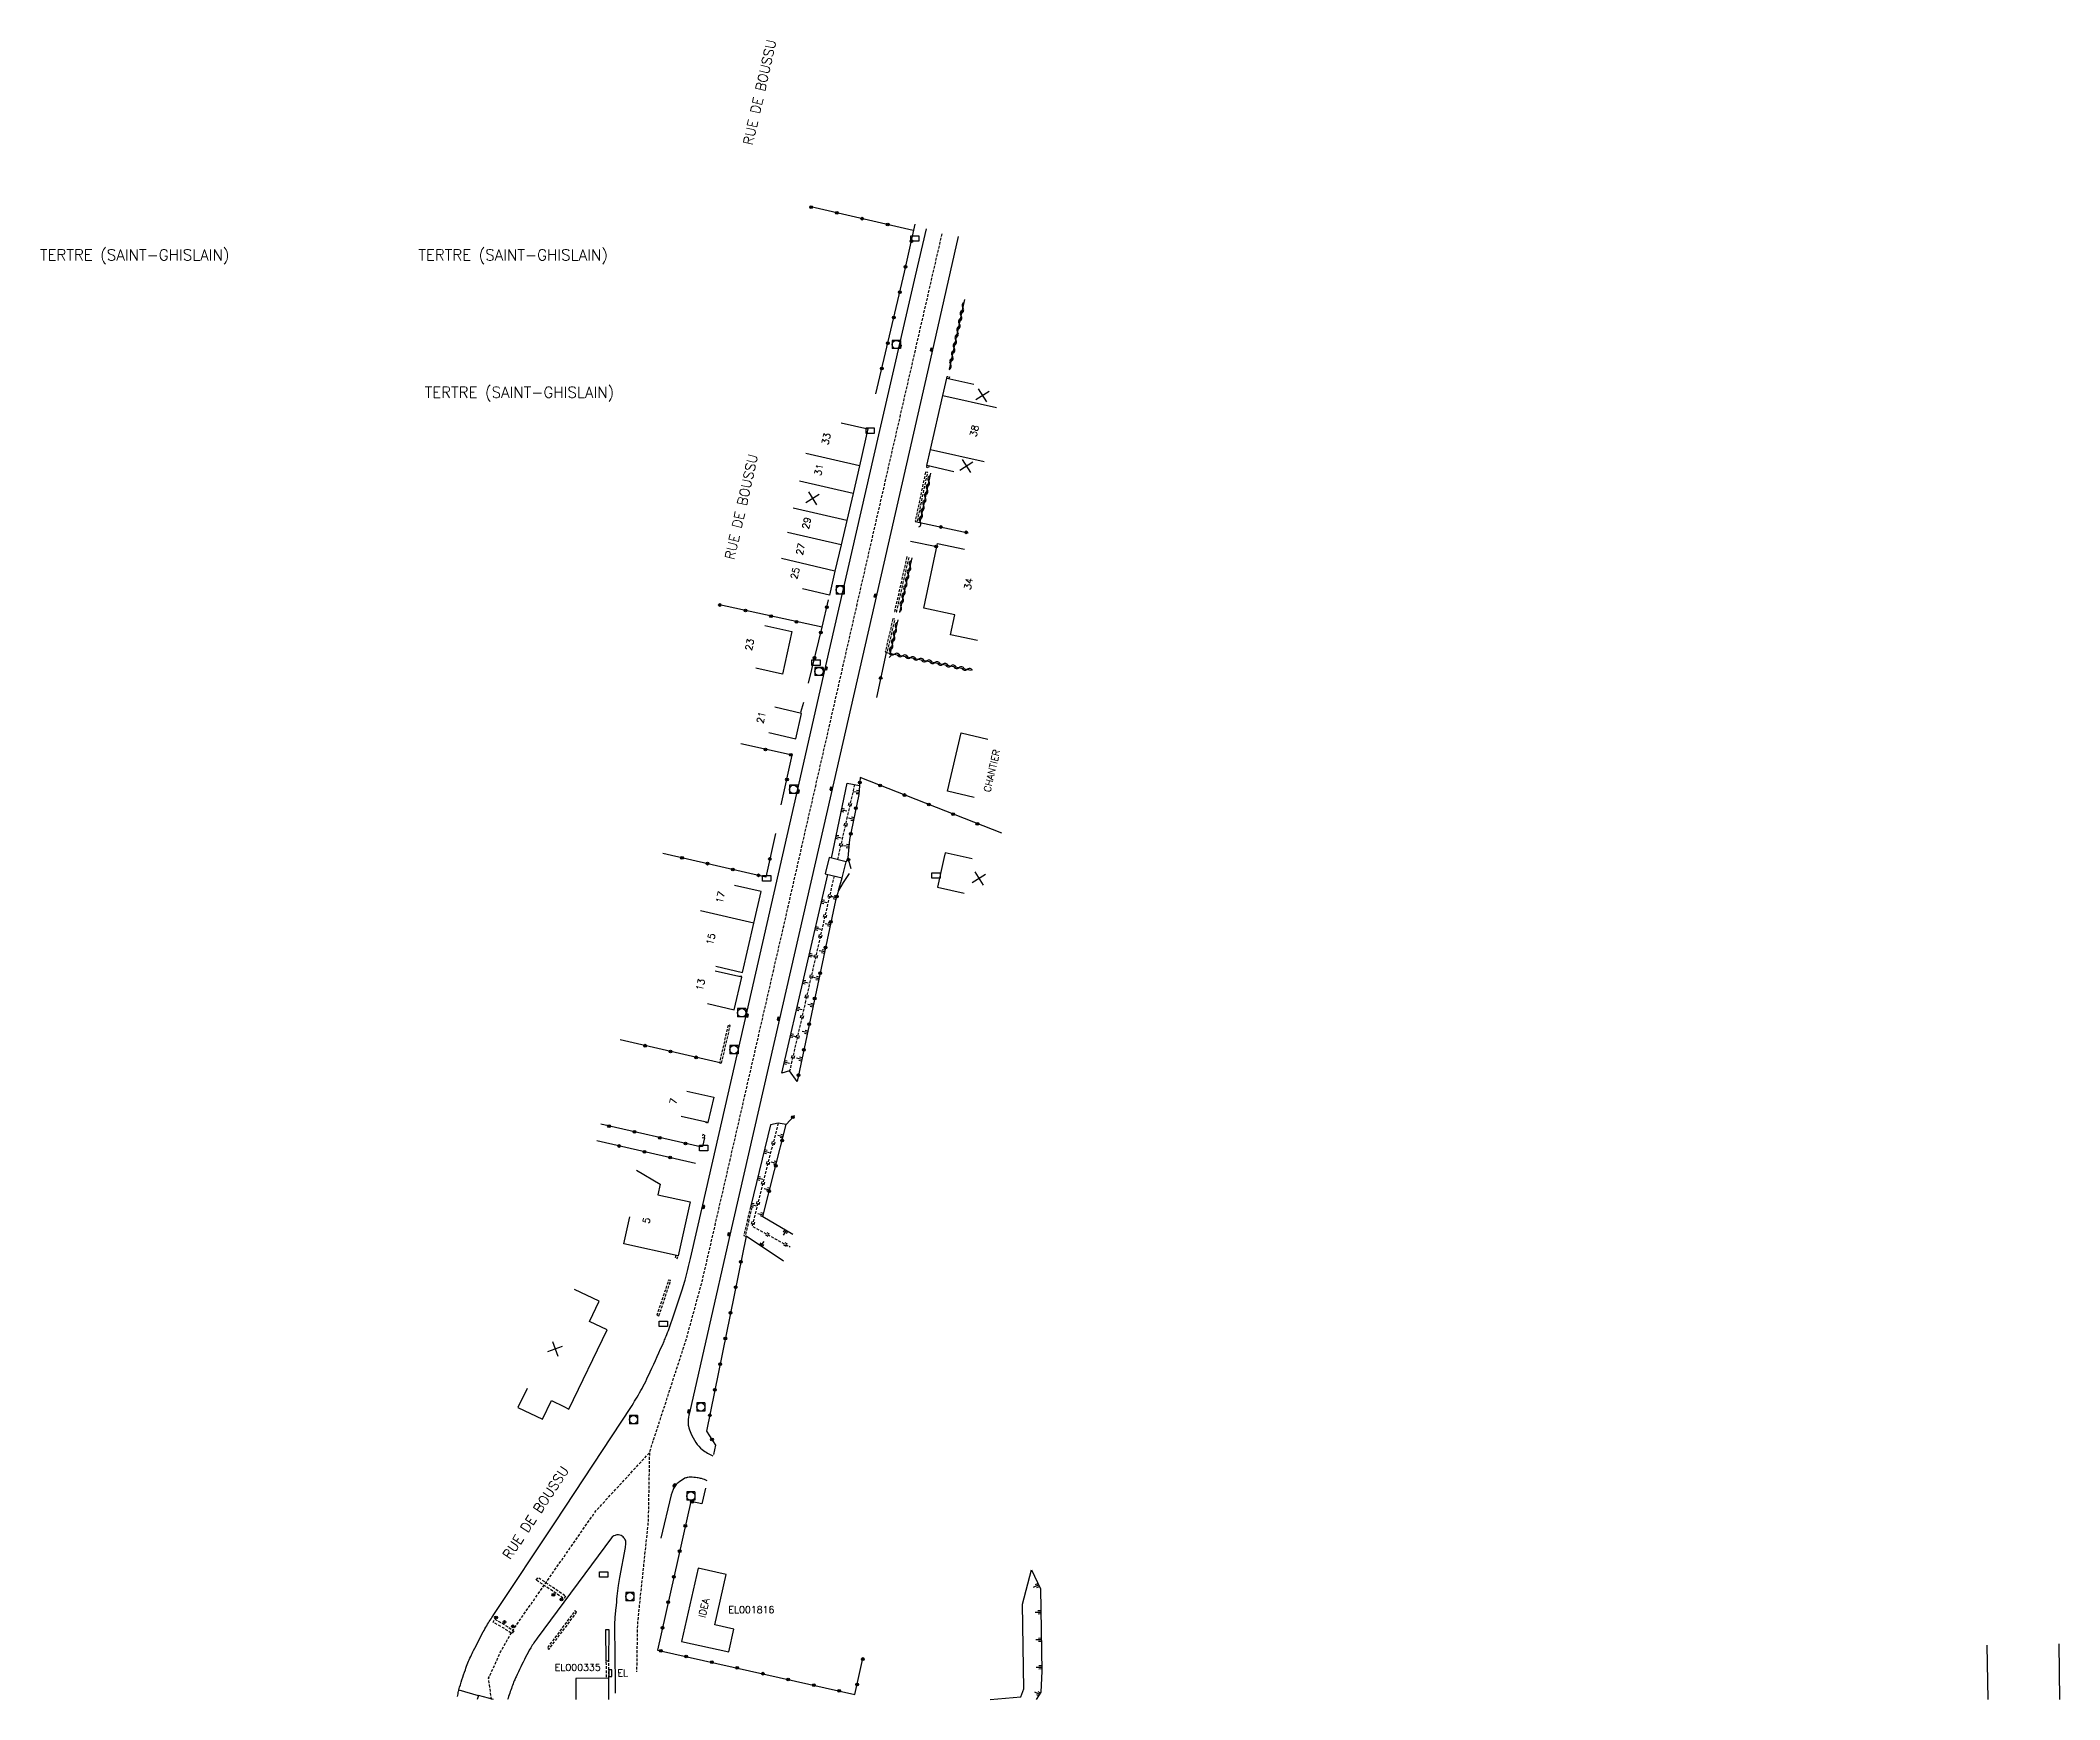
# Model space of a CAD drawing. Header units: millimetres. Extents: x 108000 to 108982, y 127000 to 128000.
# Drawn here: x 108446.3 to 108813.3, y 127000 to 127301.6 of the extents above; entities that cross this region are included whole.
import ezdxf
from ezdxf.enums import TextEntityAlignment as Align

# ---------------------------------------------------------------- set-up
doc = ezdxf.new("R2010")
doc.units = ezdxf.units.MM
doc.linetypes.add('DASHED', pattern=[0.75, 0.5, -0.25])
doc.layers.get('0').update_dxf_attribs({"linetype": 'CONTINUOUS'})
for name, color, linetype in [('W0001', 6, 'DASHED'), ('W0008', 7, 'CONTINUOUS'), ('W0100', 7, 'CONTINUOUS'), ('W0112', 1, 'DASHED'), ('W0120', 7, 'CONTINUOUS'), ('W0211', 2, 'CONTINUOUS'), ('W0220', 5, 'DASHED'), ('W0310', 3, 'CONTINUOUS'), ('W0322', 7, 'CONTINUOUS'), ('W0400', 7, 'CONTINUOUS'), ('W0420', 7, 'CONTINUOUS'), ('W0980', 7, 'CONTINUOUS'), ('W0984', 7, 'CONTINUOUS'), ('W0989', 7, 'CONTINUOUS'), ('W0991', 7, 'CONTINUOUS'), ('W1102', 7, 'CONTINUOUS'), ('W1471', 7, 'CONTINUOUS')]:
    doc.layers.add(name, color=color, linetype=linetype)
doc.styles.get("Standard").update_dxf_attribs({"font": 'romans.shx', "width": 0.85})

# ---------------------------------------------------------------- blocks, each defined once
blk = doc.blocks.new('T400')
for p, q in [((-0.15, 0.3), (0.15, 0.3)), ((-0.15, -0.25), (-0.15, 0.3)), ((-0.15, 0.15), (0.15, 0.15)), ((-0.15, 0), (0.15, 0)), ((0.15, 0.3), (0.15, -0.25)), ((-0.15, -0.15), (0.15, -0.15)), ((-0.15, -0.25), (-0.15, -0.3)), ((-0.15, -0.3), (0.15, -0.3)), ((0.15, -0.3), (0.15, -0.25))]:
    blk.add_line(p, q)
blk = doc.blocks.new('T420')
for p, q in [((0.75, 0.75), (-0.75, 0.75)), ((-0.75, 0.75), (-0.75, -0.75)), ((0.75, 0.75), (0.75, -0.75)), ((0.75, -0.75), (-0.75, -0.75))]:
    blk.add_line(p, q)
blk.add_ellipse((0, 0), major_axis=(-0.53, 0.53), ratio=1, start_param=3.926991, end_param=10.210176)
blk = doc.blocks.new('t322o')
at = {"color": 0, "linetype": 'Continuous'}
for radius in [0.25, 0.15]:
    blk.add_circle((0, 0), radius, dxfattribs=at)
blk = doc.blocks.new('t211o')
at = {"color": 0, "linetype": 'Continuous'}
for p, q in [((-0.29, 0.5), (-0.29, 0)), ((0, 1), (0, 0)), ((0.29, 0.5), (0.29, 0))]:
    blk.add_line(p, q, dxfattribs=at)
blk = doc.blocks.new('t991o')
at = {"color": 0, "linetype": 'Continuous'}
for p, q in [((-1, 1), (1, -1)), ((-1, -1), (1, 1))]:
    blk.add_line(p, q, dxfattribs=at)
blk = doc.blocks.new('t310o')
at = {"color": 0, "linetype": 'Continuous'}
for centre, start, end in [((-0.5, 0.38), 216.8699, 323.1304), ((0.5, -0.37), 36.8699, 143.1303)]:
    blk.add_arc(centre, 0.625, start, end, dxfattribs=at)
blk = doc.blocks.new('t220o')
at = {"color": 0, "linetype": 'Continuous'}
for p, q in [((-0.25, 0.25), (0.25, 0.25)), ((-0.25, -0.25), (0.25, -0.25))]:
    blk.add_line(p, q, dxfattribs=at)
blk = doc.blocks.new('T1471')
at = {"color": 0, "linetype": 'Continuous', "flags": 128}
blk.add_lwpolyline([(-0.75, -0.5), (-0.75, 0.5), (0.75, 0.5), (0.75, -0.5), (-0.75, -0.5)], dxfattribs=at)

msp = doc.modelspace()

# ---------------------------------------------------------------- linework, layer by layer
at = {"layer": 'W0001', "flags": 128}
for points in [[(108528.24, 127000), (108528.26, 127000.1), (108527.74, 127003.88), (108529.91, 127008.66), (108532.32, 127012.88), (108547.25, 127034.32), (108556.96, 127044.87), (108560.26, 127055), (108563.71, 127065.66), (108566.57, 127076.08), (108571.19, 127096.17), (108581.37, 127140.6), (108596.56, 127207.16), (108610.21, 127266.69)], [(108556.96, 127044.87), (108556.74, 127032.45), (108554.78, 127013.92), (108554.63, 127005.08)]]:
    msp.add_lwpolyline(points, dxfattribs=at)
at = {"layer": 'W0008', "flags": 128}
for points in [[(108522.11, 127000.59, -0.006106), (108522.28, 127001.53, -0.02293), (108522.34, 127001.78, -0.015648), (108523.51, 127005.44, -0.023041), (108524.49, 127007.86, -0.009257), (108525.02, 127008.95, -0.002963), (108526.75, 127012.3, -0.017054), (108527.39, 127013.44, -0.009278), (108528.67, 127015.45), (108539.89, 127032.32), (108553.57, 127053.12, 0.019933), (108555.4, 127056.17, 0.018594), (108557.11, 127059.59, 0.001578), (108559.63, 127065.16, 0.009962), (108560.01, 127066.05, 0.012159), (108560.53, 127067.45, 0.002373), (108562.99, 127074.68, 0.016741), (108563.46, 127076.27, 0.006892), (108564.43, 127080.18), (108566.7, 127089.96), (108574.74, 127125.15), (108584.07, 127166.05), (108589.02, 127187.94), (108598.68, 127229.96), (108605.3, 127258.83), (108607.3, 127267.4)], [(108613.11, 127265.99), (108608.27, 127244.86), (108598.29, 127201.04), (108589.98, 127164.7), (108580.44, 127122.95), (108571.38, 127083.67), (108564.24, 127052.13, 0.037379), (108563.99, 127050.51, 0.077307), (108564.06, 127049.72, 0.047421), (108564.5, 127048.44, 0.033276), (108565.4, 127046.75, 0.08661), (108566.56, 127045.46, 0.065969), (108568.52, 127044.3)], [(108567.47, 127039.8, 0.032464), (108566.45, 127040.17, 0.042351), (108565.63, 127040.34, 0.01854), (108564.44, 127040.43, 0.045245), (108563.95, 127040.41, 0.086453), (108563.43, 127040.24, 0.036816), (108562.33, 127039.55, 0.070383), (108561.72, 127038.95, 0.06719), (108561.27, 127038.17), (108560.89, 127037.24), (108559.06, 127029.37)], [(108550.82, 127001.15), (108550.72, 127009.92, -0.000534), (108550.68, 127014.06, -0.0241), (108550.69, 127014.15, -0.001133), (108550.91, 127016.65, -0.001293), (108551.12, 127018.83, -0.009308), (108551.34, 127020.76, -0.012236), (108551.58, 127022.21), (108552.59, 127027.66, 0.044084), (108552.68, 127028.62, 0.114219), (108552.6, 127028.99, 0.070076), (108552.2, 127029.58, 0.112511), (108551.84, 127029.84, 0.093309), (108551.33, 127029.95, 0.078104), (108550.72, 127029.86, 0.074819), (108550.33, 127029.68, 0.086868), (108550.06, 127029.43), (108536.57, 127011.18, 0.021641), (108535.39, 127009.43, 0.023604), (108534.45, 127007.72, 0.002767), (108532.73, 127004.15, 0.013652), (108532.4, 127003.42, 0.011374), (108531.98, 127002.32, 0.003843), (108531.17, 127000)]]:
    msp.add_lwpolyline(points, format="xyb", dxfattribs=at)
msp.add_lwpolyline([(108589.66, 127153.08), (108588.93, 127150.13), (108591.97, 127149.37), (108592.7, 127152.32)], close=True, dxfattribs=at)
for points in [[(108549.58, 127007), (108549.65, 127012.67), (108548.98, 127012.69), (108549.07, 127006.93)], [(108522.34, 127001.78), (108525.85, 127000.77)], [(108528.63, 127000), (108525.89, 127000.77), (108525.68, 127000)]]:
    msp.add_lwpolyline(points, dxfattribs=at)
at = {"layer": 'W0100', "flags": 128}
for points in [[(108612.27, 127223.23), (108607.39, 127224.33), (108608.06, 127227.28), (108610.31, 127237.11), (108611.02, 127240.23), (108615.9, 127239.12)], [(108591.81, 127232.11), (108596.68, 127231), (108595.15, 127224.29), (108593.98, 127219.28), (108592.85, 127214.34), (108591.81, 127209.92), (108590.69, 127205.17), (108589.67, 127200.77), (108584.8, 127201.91)], [(108616.58, 127192.56), (108611.69, 127193.59), (108612.45, 127197.24), (108606.87, 127198.41), (108609.35, 127210.17), (108614.24, 127209.15)], [(108577.97, 127195.25), (108582.86, 127194.19), (108581.16, 127186.43), (108576.28, 127187.5)], [(108578.69, 127175.81), (108583.56, 127174.69), (108584.61, 127179.29), (108579.74, 127180.4)], [(108616.01, 127164.02), (108611.14, 127165.16), (108613.62, 127175.74), (108618.49, 127174.6)], [(108615.61, 127152.85), (108610.73, 127153.95), (108610.5, 127152.92), (108609.32, 127147.7), (108614.19, 127146.59)], [(108569.03, 127133.33), (108573.9, 127132.2), (108575.97, 127141.16), (108577.3, 127146.91), (108572.43, 127148.03)], [(108567.51, 127126.57), (108572.37, 127125.41), (108573.77, 127131.31), (108568.9, 127132.46)], [(108563.78, 127110.64), (108568.65, 127109.53), (108567.59, 127104.92), (108562.72, 127106.03)], [(108554.64, 127096.25), (108558.94, 127093.69), (108558.51, 127091.77), (108564.37, 127090.47), (108562.19, 127080.67), (108552.33, 127082.87), (108553.41, 127087.75)], [(108534.76, 127056.54), (108533.06, 127053.1), (108537.51, 127050.98), (108539.17, 127054.36), (108541.4, 127053.26), (108542.35, 127052.8), (108549.27, 127067.25), (108546.09, 127068.77), (108547.84, 127072.42), (108543.33, 127074.58)], [(108549.62, 127000), (108549.61, 127003.88), (108543.6, 127003.82), (108543.62, 127000)]]:
    msp.add_lwpolyline(points, dxfattribs=at)
for points in [[(108570.92, 127022.74), (108565.83, 127023.87), (108562.82, 127010.57), (108571.37, 127008.7), (108572.31, 127012.79), (108568.85, 127013.57)], [(108550.16, 127004.2), (108550.14, 127005.41), (108549.6, 127005.4), (108549.62, 127004.19)]]:
    msp.add_lwpolyline(points, close=True, dxfattribs=at)
at = {"layer": 'W0112', "flags": 128}
for points in [[(108611.02, 127240.23), (108611.08, 127240.55), (108611.48, 127240.48), (108611.41, 127240.15)], [(108607.39, 127224.33), (108607.33, 127224.03), (108607.72, 127223.95), (108607.78, 127224.25)], [(108573.72, 127131.32), (108573.74, 127131.48), (108573.34, 127131.52), (108573.33, 127131.41)], [(108567.59, 127104.92), (108567.55, 127104.79), (108567.17, 127104.92), (108567.2, 127105.01)], [(108561.76, 127080.77), (108561.63, 127080.31), (108562.01, 127080.2), (108562.15, 127080.68)], [(108549.61, 127003.88), (108549.6, 127005.41), (108549.58, 127007), (108549.24, 127006.99), (108549.07, 127006.93), (108549.1, 127003.87)]]:
    msp.add_lwpolyline(points, dxfattribs=at)
for points in [[(108607.15, 127223.15), (108605.26, 127214.16), (108605.65, 127214.08), (108607.54, 127223.07)], [(108603.76, 127207.75), (108601.51, 127197.83), (108601.9, 127197.74), (108604.15, 127207.66)], [(108601.21, 127196.5), (108599.83, 127190.5), (108600.22, 127190.41), (108601.6, 127196.41)], [(108570.08, 127115.7), (108571.66, 127122.56), (108571.27, 127122.65), (108569.69, 127115.79)], [(108566.96, 127102.11), (108567.08, 127102.66), (108566.68, 127102.74), (108566.57, 127102.19)], [(108575.32, 127089.59), (108574.12, 127084.36), (108574.44, 127084.28), (108575.64, 127089.52)], [(108558.68, 127069.76), (108560.68, 127075.68), (108560.81, 127076.17), (108560.43, 127076.28), (108560.29, 127075.8), (108558.3, 127069.89)], [(108536.41, 127021.71), (108536.73, 127022.23), (108541.77, 127018.85), (108541.44, 127018.35), (108536.91, 127021.38)], [(108543.74, 127015.87), (108543.43, 127016.14), (108538.38, 127009.37), (108538.69, 127009.13)], [(108532.32, 127012.51), (108531.98, 127012.01), (108530.28, 127013.12), (108528.54, 127014.1), (108528.84, 127014.63), (108530.59, 127013.63), (108531.81, 127012.83)]]:
    msp.add_lwpolyline(points, close=True, dxfattribs=at)
at = {"layer": 'W0120', "flags": 128}
for points in [[(108800.27, 127000), (108800.12, 127009.93)], [(108813.11, 127010.12), (108813.27, 127000)]]:
    msp.add_lwpolyline(points, dxfattribs=at)
at = {"layer": 'W0211', "flags": 128}
for points in [[(108590.05, 127152.99), (108592.91, 127166.62), (108595.16, 127166.2)], [(108593.04, 127153.01), (108592.7, 127152.32)], [(108583.8, 127112.37), (108582.45, 127114.31), (108581.02, 127113.9), (108589.4, 127150.02)], [(108591.33, 127147.07), (108591.97, 127149.37)], [(108581.84, 127104.58), (108580.35, 127104.82), (108579, 127104.51), (108575.39, 127089.74)], [(108577.58, 127087.86), (108583.03, 127084.59)], [(108581.33, 127079.7), (108574.52, 127084.26), (108574.52, 127084.26)], [(108618.91, 127000), (108624.46, 127000.53), (108625.01, 127001.95), (108624.77, 127017.33), (108626.42, 127023.58), (108628.03, 127020.15), (108628.26, 127005.15), (108628.08, 127001.34), (108627.28, 127000)]]:
    msp.add_lwpolyline(points, dxfattribs=at)
at = {"layer": 'W0220', "flags": 128}
for points in [[(108594.25, 127166.37), (108591.14, 127152.71)], [(108590.52, 127149.74), (108582.45, 127114.31)], [(108580.35, 127104.82), (108575.61, 127086.1), (108582.55, 127082.3)]]:
    msp.add_lwpolyline(points, dxfattribs=at)
at = {"layer": 'W0310', "flags": 128}
for points in [[(108614.25, 127254.52), (108611.47, 127241.85)], [(108608.03, 127222.96), (108606.12, 127214.06)], [(108604.64, 127207.55), (108602.39, 127197.63)], [(108602.09, 127196.3), (108600.7, 127190.3)], [(108600.02, 127190.37), (108615.44, 127187.13)]]:
    msp.add_lwpolyline(points, dxfattribs=at)
at = {"layer": 'W0322', "flags": 128}
for points in [[(108604.9, 127267.11), (108586.28, 127271.36)], [(108598.14, 127237.37), (108603.3, 127259.49), (108605.28, 127268.21)], [(108605.26, 127214.16), (108614.87, 127212.14)], [(108604.41, 127210.62), (108609.23, 127209.61)], [(108588.34, 127194.95), (108569.71, 127199.01)], [(108585.85, 127184.77), (108588.34, 127194.95), (108589.52, 127199.93)], [(108600.02, 127190.37), (108598.21, 127182.2)], [(108584.51, 127179.51), (108585.02, 127181.36)], [(108580.94, 127162.65), (108582.94, 127171.68), (108573.56, 127173.73)], [(108620.99, 127157.49), (108595.29, 127167.62), (108595, 127164.53), (108593.35, 127156.36), (108593.04, 127153.01), (108593.56, 127151.12)], [(108579.91, 127157.45), (108578.12, 127149.54), (108559.4, 127153.85)], [(108593.25, 127150.17), (108592.2, 127148.56), (108591.33, 127147.07), (108590.79, 127145.3), (108583.8, 127112.37)], [(108570.08, 127115.7), (108551.63, 127119.92)], [(108566.96, 127102.11), (108566.61, 127100.58), (108566.23, 127100.47), (108548.13, 127104.61)], [(108577.58, 127087.86), (108581.84, 127104.58), (108583.33, 127106.22)], [(108565.35, 127097.48), (108547.43, 127101.57)], [(108574.52, 127084.26), (108567.35, 127048.81), (108569, 127046.24), (108568.6, 127044.56)], [(108567.14, 127038.43), (108566.5, 127035.59), (108564.48, 127036.02), (108558.44, 127009.01), (108594.3, 127000.95), (108595.78, 127007.49)]]:
    msp.add_lwpolyline(points, dxfattribs=at)
at = {"layer": 'W1102', "flags": 128}
for points in [[(108610.31, 127237.11), (108620.06, 127234.89)], [(108595.15, 127224.29), (108585.41, 127226.55)], [(108608.06, 127227.28), (108617.81, 127225.07)], [(108593.98, 127219.28), (108584.24, 127221.53)], [(108592.85, 127214.34), (108583.1, 127216.59)], [(108591.81, 127209.92), (108582.08, 127212.2)], [(108590.69, 127205.17), (108580.96, 127207.47)], [(108575.97, 127141.16), (108566.23, 127143.42)]]:
    msp.add_lwpolyline(points, dxfattribs=at)

# ---------------------------------------------------------------- block references
at = {"layer": 'W0211'}
for p, rotation in [((108591.88, 127161.73), 258.173116786254), ((108595.05, 127164.99), 84.64782519729141), ((108594.1, 127160.08), 78.52950746039845), ((108590.86, 127156.84), 258.173116786254), ((108593.24, 127155.16), 84.85998303303302), ((108588.26, 127145.09), 256.9298582614556), ((108590.94, 127145.78), 73.04475976407159), ((108587.13, 127140.22), 256.9298582614556), ((108589.86, 127140.9), 78.01663849351507), ((108588.82, 127136.01), 78.01663849351507), ((108586, 127135.35), 256.9298582614556), ((108584.86, 127130.48), 256.9298582614556), ((108587.78, 127131.11), 78.01663849351507), ((108583.73, 127125.61), 256.9298582614556), ((108586.74, 127126.22), 78.01663849351507), ((108585.71, 127121.33), 78.01663849351507), ((108582.6, 127120.74), 256.9298582614556), ((108581.47, 127115.87), 256.9298582614556), ((108584.67, 127116.44), 78.01663849351507), ((108577.81, 127099.65), 256.2728129978025), ((108581.29, 127102.39), 75.67644729958664), ((108580.05, 127097.55), 75.67644729958664), ((108576.63, 127094.8), 256.2728129978025), ((108578.81, 127092.7), 75.67644729958664), ((108575.44, 127089.94), 256.2728129978025), ((108577.65, 127088.14), 75.67644729958664), ((108581.86, 127085.29), 149.0936282097926), ((108577.18, 127082.48), 326.1141023280891), ((108627.7, 127020.85), 115.0982678055837), ((108628.09, 127015.92), 90.89231536025736), ((108628.17, 127010.92), 90.89231536025736), ((108628.25, 127005.92), 90.89231536025736), ((108627.87, 127000.99), 65.82895872151484)]:
    msp.add_blockref('t211o', p, dxfattribs=dict(at, rotation=rotation))
at = {"layer": 'W0220'}
for p, rotation in [((108593.41, 127162.72), 257.1830258776116), ((108592.58, 127159.06), 257.1830258776116), ((108591.75, 127155.4), 257.1830258776116), ((108589.68, 127146.08), 257.1812092974399), ((108588.85, 127142.42), 257.1812092974399), ((108588.02, 127138.77), 257.1812092974399), ((108587.19, 127135.11), 257.1812092974399), ((108586.36, 127131.45), 257.1812092974399), ((108585.52, 127127.8), 257.1812092974399), ((108584.69, 127124.14), 257.1812092974399), ((108583.86, 127120.48), 257.1812092974399), ((108583.03, 127116.83), 257.1812092974399), ((108579.43, 127101.18), 255.7771301714526), ((108578.51, 127097.55), 255.7771301714526), ((108577.59, 127093.91), 255.7771301714526), ((108576.66, 127090.27), 255.7771301714526), ((108575.74, 127086.64), 255.7771301714526), ((108578.4, 127084.57), 331.3336463574602), ((108581.69, 127082.77), 331.3336463574602)]:
    msp.add_blockref('t220o', p, dxfattribs=dict(at, rotation=rotation))
at = {"layer": 'W0310'}
for p, rotation in [((108613.93, 127253.06), 257.6413707411944), ((108613.28, 127250.13), 257.6413707411944), ((108613.6, 127251.59), 257.6413707411944), ((108612.32, 127245.73), 257.6413707411944), ((108612.64, 127247.2), 257.6413707411944), ((108612.96, 127248.66), 257.6413707411944), ((108611.68, 127242.8), 257.6413707411944), ((108612, 127244.27), 257.6413707411944), ((108607.4, 127220.03), 257.9166502066112), ((108607.71, 127221.5), 257.9166502066112), ((108606.77, 127217.1), 257.9166502066112), ((108607.08, 127218.56), 257.9166502066112), ((108606.14, 127214.16), 257.9166502066112), ((108606.46, 127215.63), 257.9166502066112), ((108604.31, 127206.09), 257.2179995047463), ((108603.31, 127201.7), 257.2179995047463), ((108603.64, 127203.16), 257.2179995047463), ((108603.97, 127204.62), 257.2179995047463), ((108602.65, 127198.77), 257.2179995047463), ((108602.98, 127200.24), 257.2179995047463), ((108601.75, 127194.83), 257.0323052460707), ((108600.74, 127190.45), 257.0323052460707), ((108601.08, 127191.91), 257.0323052460707), ((108601.41, 127193.37), 257.0323052460707), ((108601.49, 127190.06), 348.1200642958111), ((108602.96, 127189.75), 348.1200642958111), ((108604.42, 127189.44), 348.1200642958111), ((108605.89, 127189.14), 348.1200642958111), ((108607.36, 127188.83), 348.1200642958111), ((108608.83, 127188.52), 348.1200642958111), ((108610.29, 127188.21), 348.1200642958111), ((108611.76, 127187.9), 348.1200642958111), ((108613.23, 127187.59), 348.1200642958111), ((108614.7, 127187.28), 348.1200642958111)]:
    msp.add_blockref('t310o', p, dxfattribs=dict(at, rotation=rotation))
at = {"layer": 'W0322'}
for p, rotation in [((108586.38, 127271.34), 167.1475528682417), ((108591.01, 127270.28), 167.1475528682417), ((108595.64, 127269.23), 167.1475528682417), ((108600.27, 127268.17), 167.1475528682417), ((108604.58, 127265.13), 77.18475414435069), ((108603.53, 127260.5), 77.18475414435069), ((108602.46, 127255.87), 76.88678263947878), ((108601.38, 127251.25), 76.88678263947878), ((108600.3, 127246.62), 76.88678263947878), ((108599.22, 127241.99), 76.88678263947878), ((108609.91, 127213.18), 348.1200642958307), ((108609.06, 127209.65), 348.1200642959205), ((108614.55, 127212.21), 348.1200642958307), ((108569.77, 127199), 167.6991061478266), ((108589.21, 127198.62), 76.70195490548934), ((108574.41, 127197.99), 167.6991061478266), ((108579.06, 127196.97), 167.6991061478266), ((108583.7, 127195.96), 167.6991061478266), ((108588.11, 127194), 76.27480910613916), ((108586.98, 127189.39), 76.27480910613916), ((108598.99, 127185.73), 257.5154427607764), ((108578.05, 127172.75), 167.6991061478415), ((108582.69, 127171.74), 167.6991061478415), ((108581.97, 127167.29), 77.53196136487685), ((108595.21, 127166.74), 264.6478251976784), ((108598.9, 127166.19), 158.4875468220014), ((108594.5, 127162.05), 258.5295074601426), ((108603.32, 127164.45), 158.4875468220014), ((108607.74, 127162.71), 158.4875468220014), ((108612.16, 127160.97), 158.4875468220014), ((108616.57, 127159.23), 158.4875468220014), ((108593.56, 127157.4), 258.5295074601426), ((108562.89, 127153.05), 167.015359966293), ((108567.52, 127151.98), 167.015359966293), ((108572.14, 127150.91), 167.015359966293), ((108578.86, 127152.82), 257.2088938097249), ((108593.13, 127152.7), 285.3778937624264), ((108576.77, 127149.85), 167.015359966293), ((108591.01, 127146.02), 253.0447597640367), ((108589.96, 127141.38), 258.0166384931136), ((108588.98, 127136.74), 258.0166384931136), ((108587.99, 127132.09), 258.0166384931136), ((108587, 127127.45), 258.0166384931136), ((108586.02, 127122.8), 258.0166384931136), ((108556.19, 127118.88), 167.1145540113133), ((108560.82, 127117.82), 167.1145540113133), ((108585.03, 127118.15), 258.0166384931136), ((108565.45, 127116.76), 167.1145540113133), ((108584.04, 127113.51), 258.0166384931136), ((108549.62, 127104.27), 167.1145540113399), ((108554.25, 127103.21), 167.1145540113399), ((108583.01, 127105.87), 47.91332360669602), ((108551.45, 127100.65), 167.114554011337), ((108556.09, 127099.59), 167.114554011337), ((108558.88, 127102.15), 167.1145540113399), ((108563.51, 127101.09), 167.1145540113399), ((108581.1, 127101.67), 75.67644729972343), ((108560.72, 127098.54), 167.114554011337), ((108579.93, 127097.06), 75.67644729972343), ((108578.75, 127092.46), 75.67644729972343), ((108573.58, 127079.61), 258.5643309051713), ((108572.64, 127074.95), 258.5643309051713), ((108571.7, 127070.3), 258.5643309051713), ((108570.76, 127065.64), 258.5643309051713), ((108569.82, 127060.99), 258.5643309051713), ((108568.87, 127056.33), 258.5643309051713), ((108567.93, 127051.68), 258.5643309051713), ((108568.34, 127047.27), 302.6942754270048), ((108564.7, 127035.98), 167.9590624321939), ((108563.49, 127031.61), 257.4060289675508), ((108562.46, 127026.98), 257.4060289675508), ((108561.42, 127022.34), 257.4060289675508), ((108539.51, 127019.07), 180.7546793682679), ((108529.09, 127014.93), 180.7546793682679), ((108540.97, 127018.21), 180.7546793682679), ((108560.38, 127017.71), 257.4060289675508), ((108530.65, 127014.11), 180.7546793682679), ((108532.13, 127013.32), 180.7546793682679), ((108559.35, 127013.07), 257.4060289675508), ((108559.02, 127008.88), 347.3269097860327), ((108563.66, 127007.84), 347.3269097860327), ((108595.75, 127007.38), 77.27185586894588), ((108568.29, 127006.8), 347.3269097860327), ((108572.92, 127005.76), 347.3269097860327), ((108577.56, 127004.72), 347.3269097860327), ((108582.19, 127003.67), 347.3269097860327), ((108586.83, 127002.63), 347.3269097860327), ((108591.46, 127001.59), 347.3269097860327), ((108594.71, 127002.74), 77.27185586894588)]:
    msp.add_blockref('t322o', p, dxfattribs=dict(at, rotation=rotation))
at = {"layer": 'W0400'}
for p, rotation in [((108602.52, 127246.02), 167.0840657431498), ((108608.25, 127245.44), 347.093283395955), ((108598.05, 127200.67), 167.1290946304264), ((108589.06, 127187.45), 167.2565516478774), ((108584, 127165.08), 167.1478573444917), ((108590.04, 127165.62), 347.1290946304264), ((108574.71, 127124.36), 167.1424692197916), ((108580.47, 127123.79), 347.0953343853351), ((108566.76, 127089.55), 166.9769956838752), ((108571.44, 127084.62), 347.0136059930348), ((108564.15, 127052.41), 347.6283228864183), ((108561.55, 127038.96), 323.8514134536325)]:
    msp.add_blockref('T400', p, dxfattribs=dict(at, rotation=rotation))
at = {"layer": 'W0420'}
for p in [(108601.83, 127246.35), (108591.64, 127201.74), (108587.78, 127186.91), (108583.17, 127165.47), (108573.75, 127124.87), (108572.32, 127118.15), (108554.07, 127050.91), (108566.31, 127053.19), (108564.5, 127037), (108553.41, 127018.73)]:
    msp.add_blockref('T420', p, dxfattribs=at)
at = {"layer": 'W0991'}
for p, rotation in [((108617.49, 127237.11), 347.1725407768803), ((108614.55, 127224.26), 347.2330481244112), ((108586.6, 127218.39), 347.0316212480238), ((108616.85, 127149.28), 347.2642522039228), ((108539.84, 127063.76), 334.4027807495316)]:
    msp.add_blockref('t991o', p, dxfattribs=dict(at, rotation=rotation))
at = {"layer": 'W1471'}
for p in [(108605.2, 127265.64), (108597.08, 127230.69), (108587.22, 127188.51), (108578.26, 127149.32), (108609.07, 127149.81), (108566.82, 127100.29), (108559.5, 127068.32), (108548.63, 127022.74)]:
    msp.add_blockref('T1471', p, dxfattribs=at)

# ---------------------------------------------------------------- texts
at = {"layer": 'W0980'}
for p in [(108463.42, 127262.5), (108532.19, 127262.5), (108533.34, 127237.53)]:
    msp.add_text('TERTRE (SAINT-GHISLAIN)', height=2, dxfattribs=at).set_placement(p, align=Align.MIDDLE)
at = {"layer": 'W0984'}
for s, rotation, p in [('CHANTIER', 76.8041, (108619.2, 127168.85)), ('IDEA', 77.2719, (108566.87, 127016.65)), ('EL', 0.7547, (108552.12, 127004.85))]:
    msp.add_text(s, height=1.25, rotation=rotation, dxfattribs=at).set_placement(p, align=Align.MIDDLE)
for s, p in [('EL001816', (108575.5, 127016.37)), ('EL000335', (108543.94, 127005.85))]:
    msp.add_text(s, height=1.25, dxfattribs=at).set_placement(p, align=Align.MIDDLE)
at = {"layer": 'W0989'}
for rotation, p in [(77.1479, (108577, 127292.2)), (77.1479, (108573.67, 127216.85)), (56.5359, (108536.3, 127033.99))]:
    msp.add_text('RUE DE BOUSSU', height=1.75, rotation=rotation, dxfattribs=at).set_placement(p, align=Align.MIDDLE)
at = {"layer": 'W0991'}
for s, rotation, p in [('38', 77.0872, (108616.01, 127230.64)), ('33', 77.1476, (108589.09, 127229.21)), ('31', 77.1476, (108587.77, 127223.6)), ('29', 77.1476, (108585.52, 127213.88)), ('27', 77.1476, (108584.42, 127209.17)), ('25', 77.1476, (108583.44, 127204.76)), ('34', 78.1201, (108614.96, 127202.85)), ('23', 77.6991, (108575.17, 127191.8)), ('21', 77.0784, (108577.27, 127178.55)), ('17', 76.6695, (108569.88, 127145.86)), ('15', 76.6695, (108568.12, 127138.26)), ('13', 76.6695, (108566.26, 127129.97)), ('7', 77.1146, (108561.3, 127108.78)), ('5', 77.2771, (108556.43, 127087.1))]:
    msp.add_text(s, height=1.25, rotation=rotation, dxfattribs=at).set_placement(p, align=Align.MIDDLE)

doc.saveas('drawing.dxf')
